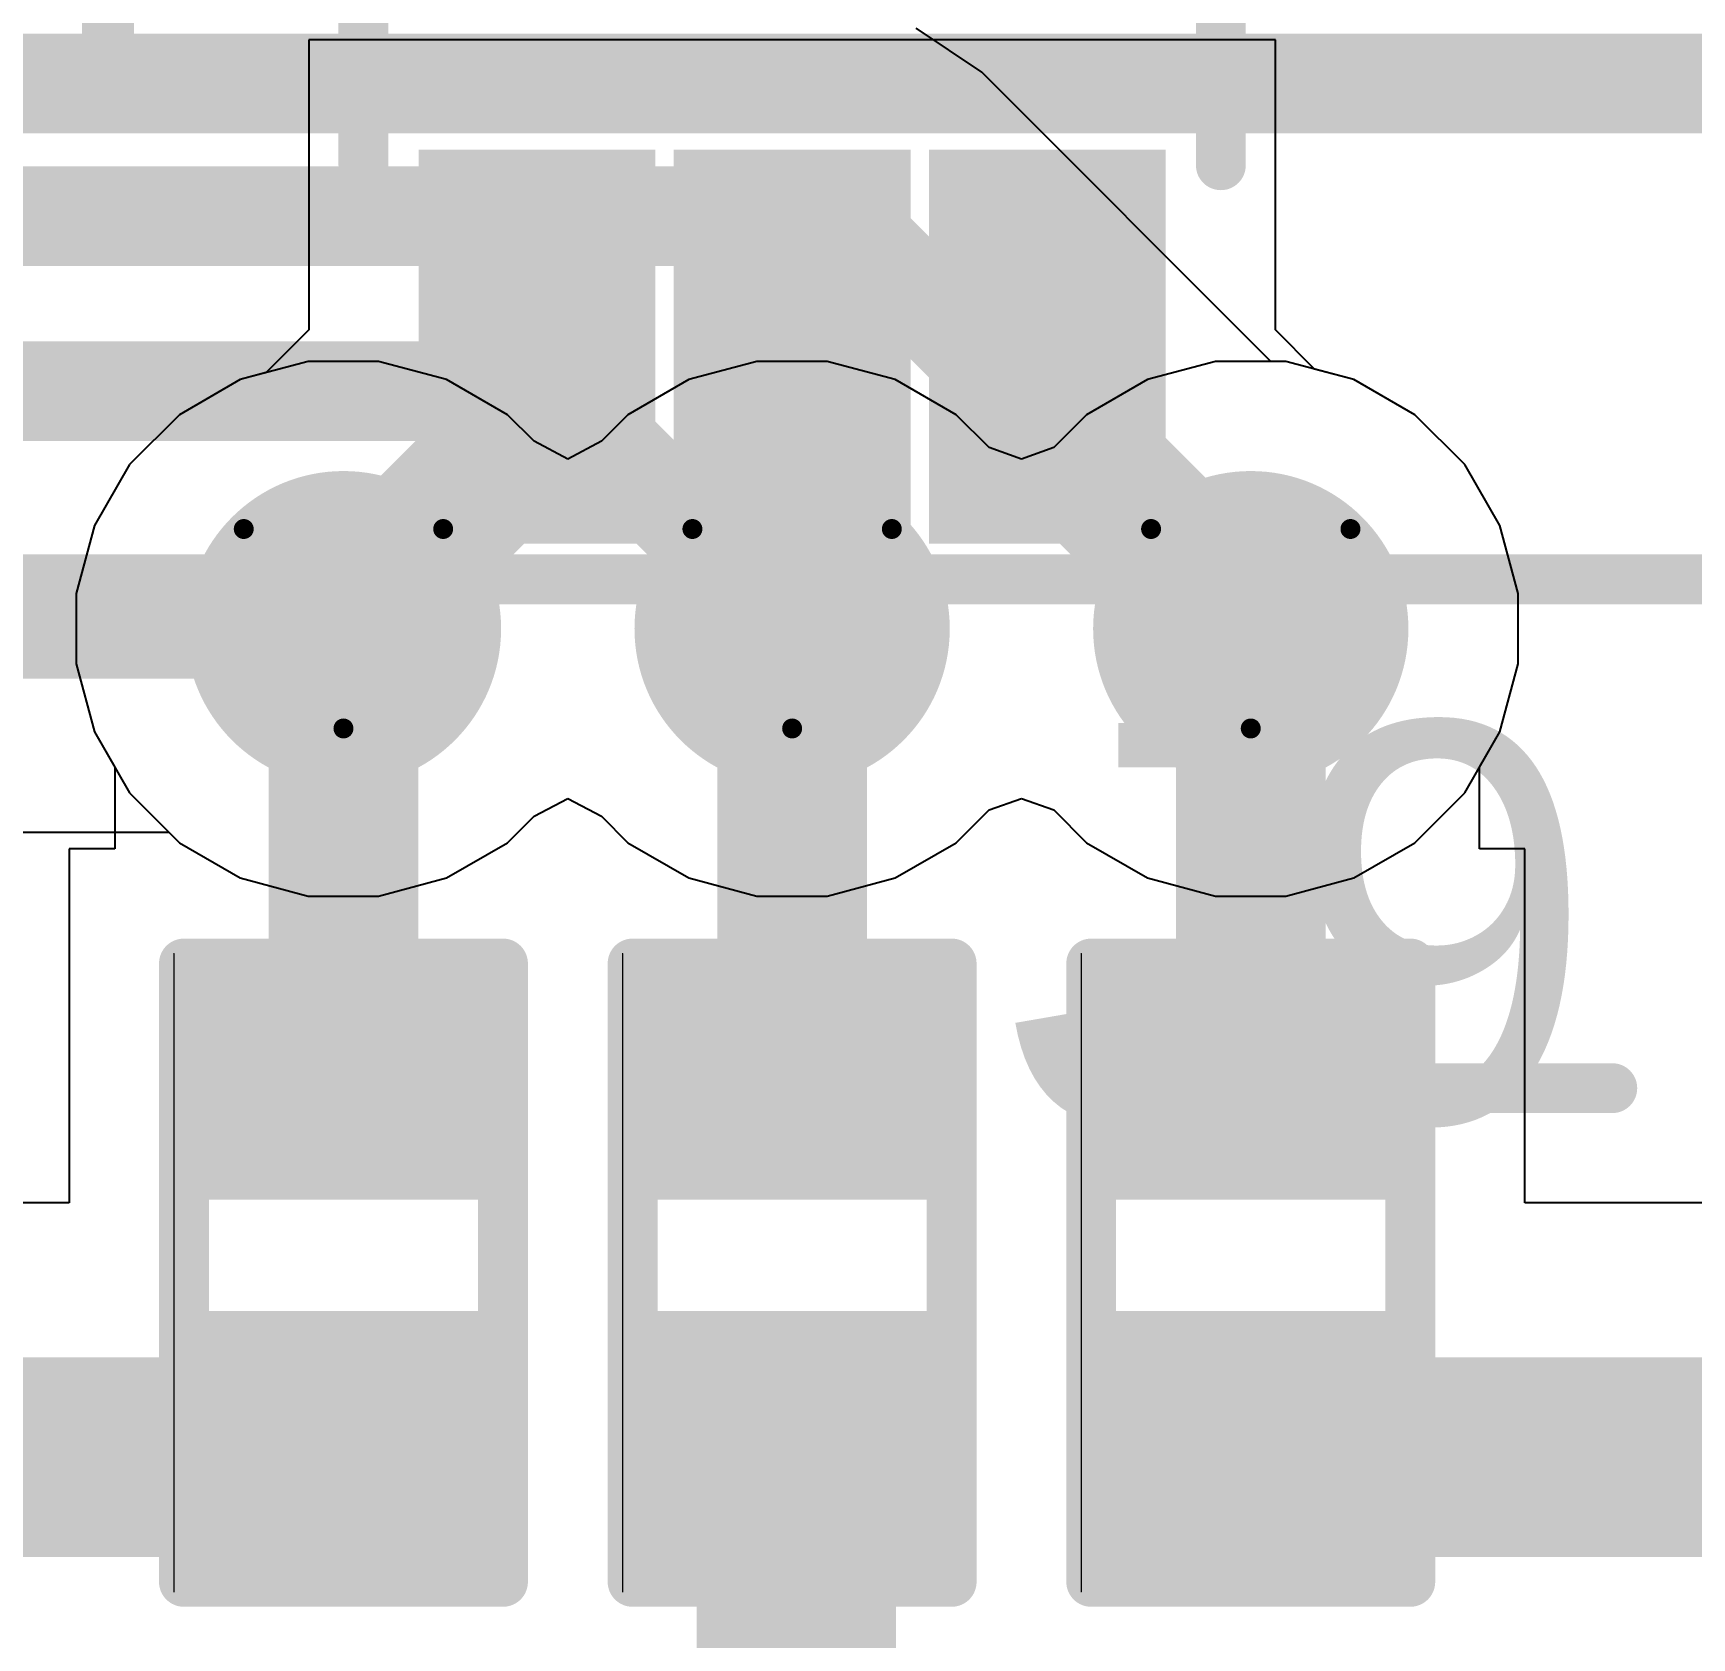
# Model space of a CAD drawing. Header units: inches. Extents: x -21 to 276, y -5 to 220.
# Drawn here: x 77.343 to 81.569, y 5.04 to 9.127 of the extents above; entities that cross this region are included whole.
import ezdxf

# ---------------------------------------------------------------- set-up
doc = ezdxf.new("R2010")
doc.units = ezdxf.units.IN
for name, color, linetype in [('Bottom Layer', 5, 'Continuous'), ('Bottom Overlay', 54, 'Continuous'), ('Bottom Paste', 16, 'Continuous'), ('Bottom Solder', 6, 'Continuous'), ('Drill Drawing', 1, 'Continuous'), ('Ground', 16, 'Continuous'), ('Power + Signal', 76, 'Continuous'), ('Top Layer', 1, 'Continuous'), ('Top Overlay', 2, 'Continuous'), ('Top Solder', 216, 'Continuous'), ('Via Holes', 16, 'Continuous')]:
    doc.layers.add(name, color=color, linetype=linetype)
doc.styles.add('Arial', font='', dxfattribs={"height": 0.2})
doc.styles.get('Arial').set_extended_font_data('Arial')

# ---------------------------------------------------------------- blocks, each defined once
blk = doc.blocks.new('SOT_363_B_16')
at = {"layer": 'Bottom Layer'}
for points in [[(-1.37000107, 0.4499990999999999), (-1.37000107, 0.8499983), (-0.57000013, 0.8499983), (-0.57000013, 0.4499991)], [(0.57000013, 0.4499990999999999), (0.57000013, 0.8499983), (1.37000107, 0.8499983), (1.37000107, 0.4499991)], [(-1.37000107, -0.1999996000000001), (-1.37000107, 0.1999995999999999), (-0.57000013, 0.1999996000000001), (-0.57000013, -0.1999995999999999)], [(0.57000013, -0.2000021400000001), (0.57000013, 0.1999970599999999), (1.37000107, 0.1999970600000001), (1.37000107, -0.2000021399999999)], [(-1.37000107, -0.8500008399999999), (-1.37000107, -0.45000164), (-0.57000013, -0.4500016399999999), (-0.57000013, -0.8500008399999999)], [(0.57000013, -0.8500008399999999), (0.57000013, -0.45000164), (1.37000107, -0.4500016399999999), (1.37000107, -0.8500008399999999)]]:
    blk.add_hatch(color=5, dxfattribs=at).paths.add_polyline_path(points)
at = {"layer": 'Bottom Paste'}
for points in [[(-1.37000107, 0.4499990999999999), (-1.37000107, 0.8499983), (-0.57000013, 0.8499983), (-0.57000013, 0.4499991)], [(0.57000013, 0.4499990999999999), (0.57000013, 0.8499983), (1.37000107, 0.8499983), (1.37000107, 0.4499991)], [(-1.37000107, -0.1999996000000001), (-1.37000107, 0.1999995999999999), (-0.57000013, 0.1999996000000001), (-0.57000013, -0.1999995999999999)], [(0.57000013, -0.2000021400000001), (0.57000013, 0.1999970599999999), (1.37000107, 0.1999970600000001), (1.37000107, -0.2000021399999999)], [(-1.37000107, -0.8500008399999999), (-1.37000107, -0.45000164), (-0.57000013, -0.4500016399999999), (-0.57000013, -0.8500008399999999)], [(0.57000013, -0.8500008399999999), (0.57000013, -0.45000164), (1.37000107, -0.4500016399999999), (1.37000107, -0.8500008399999999)]]:
    blk.add_hatch(color=16, dxfattribs=at).paths.add_polyline_path(points)
at = {"layer": 'Bottom Solder'}
for points in [[(-1.47160107, 0.3483990999999999), (-1.47160107, 0.9515982999999999), (-0.4684001300000001, 0.9515982999999999), (-0.4684001299999999, 0.3483991000000001)], [(0.4684001300000001, 0.3483990999999999), (0.4684001299999999, 0.9515982999999999), (1.47160107, 0.9515982999999999), (1.47160107, 0.3483991000000001)], [(-1.47160107, -0.3015996), (-1.47160107, 0.3015995999999999), (-0.4684001300000001, 0.3015996), (-0.4684001299999999, -0.3015995999999999)], [(0.4684001300000001, -0.3016021400000001), (0.4684001299999999, 0.3015970599999999), (1.47160107, 0.3015970600000001), (1.47160107, -0.3016021399999999)], [(-1.47160107, -0.95160084), (-1.47160107, -0.3484016400000001), (-0.4684001300000001, -0.3484016399999999), (-0.4684001299999999, -0.95160084)], [(0.4684001300000001, -0.95160084), (0.4684001299999999, -0.3484016400000001), (1.47160107, -0.3484016399999999), (1.47160107, -0.95160084)]]:
    blk.add_hatch(color=6, dxfattribs=at).paths.add_polyline_path(points)
at = {"layer": 'Bottom Overlay'}
for points in [[(0.508, 1.09219746, 0.127, 0.127, 0), (-0.6604, 1.09219746, 0.127, 0.127, 0)], [(-1.651, -0.7874, 0.0999998, 0.0999998, 0), (-1.651, -0.5334, 0.0999998, 0.0999998, 0)], [(-1.524, -0.6604, 0.0999998, 0.0999998, 0), (-1.651, -0.5334, 0.0999998, 0.0999998, 0)], [(-1.651, -0.7874, 0.0999998, 0.0999998, 0), (-1.524, -0.6604, 0.0999998, 0.0999998, 0)], [(0.508, -1.0922, 0.127, 0.127, 0), (-0.6604, -1.0922, 0.127, 0.127, 0)]]:
    blk.add_lwpolyline(points, format="xyseb", dxfattribs=at)
for points in [[(-0.6921499999999999, 1.09219746, 0.0635, 0.0635, 1), (-0.62865, 1.09219746, 0.0635, 0.0635, 1)], [(0.47625, 1.09219746, 0.0635, 0.0635, 1), (0.5397500000000001, 1.09219746, 0.0635, 0.0635, 1)], [(-1.67599868, -0.5334, 0.0499999, 0.0499999, 1), (-1.62600132, -0.5334, 0.0499999, 0.0499999, 1)], [(-1.67599868, -0.5334, 0.0499999, 0.0499999, 1), (-1.62600132, -0.5334, 0.0499999, 0.0499999, 1)], [(-1.54899868, -0.6604, 0.0499999, 0.0499999, 1), (-1.49900132, -0.6604, 0.0499999, 0.0499999, 1)], [(-1.54899868, -0.6604, 0.0499999, 0.0499999, 1), (-1.49900132, -0.6604, 0.0499999, 0.0499999, 1)], [(-1.67599868, -0.7874, 0.0499999, 0.0499999, 1), (-1.62600132, -0.7874, 0.0499999, 0.0499999, 1)], [(-1.67599868, -0.7874, 0.0499999, 0.0499999, 1), (-1.62600132, -0.7874, 0.0499999, 0.0499999, 1)], [(-0.6921499999999999, -1.0922, 0.0635, 0.0635, 1), (-0.62865, -1.0922, 0.0635, 0.0635, 1)], [(0.47625, -1.0922, 0.0635, 0.0635, 1), (0.5397500000000001, -1.0922, 0.0635, 0.0635, 1)]]:
    blk.add_lwpolyline(points, format="xyseb", close=True, dxfattribs=at)
blk = doc.blocks.new('DB128L_5_08_2P_BK_S_51')
at = {"layer": 'Top Overlay'}
blk.add_lwpolyline([(-5.1308, 5.1308, 0.127, 0.127, 0), (5.1308, 5.1308, 0.127, 0.127, 0)], format="xyseb", dxfattribs=at)
blk = doc.blocks.new('R___0402_B_89')
at = {"layer": 'Bottom Layer'}
for points in [[(-0.1524, 0.3175), (-0.1524, -0.3174999999999999), (-0.7874, -0.3175), (-0.7874, 0.3174999999999999)], [(0.6985, 0.3175), (0.6985, -0.3175), (0.2413, -0.3175), (0.2412999999999999, 0.3175)]]:
    blk.add_hatch(color=5, dxfattribs=at).paths.add_polyline_path(points)
at = {"layer": 'Bottom Paste'}
for points in [[(-0.1524, 0.3175), (-0.1524, -0.3174999999999999), (-0.7874, -0.3175), (-0.7874, 0.3174999999999999)], [(0.6985, 0.3175), (0.6985, -0.3175), (0.2413, -0.3175), (0.2412999999999999, 0.3175)]]:
    blk.add_hatch(color=16, dxfattribs=at).paths.add_polyline_path(points)
at = {"layer": 'Bottom Solder'}
for points in [[(-0.09739884, 0.37250116), (-0.09739884, -0.37250116), (-0.8424011599999999, -0.37250116), (-0.8424011599999999, 0.37250116)], [(0.75350116, 0.37250116), (0.75350116, -0.37250116), (0.18629884, -0.37250116), (0.1862988399999999, 0.37250116)]]:
    blk.add_hatch(color=6, dxfattribs=at).paths.add_polyline_path(points)
at = {"layer": 'Bottom Overlay'}
for points in [[(-0.7874, 0.4064, 0.127, 0.127, 0), (-0.7874, -0.4064, 0.127, 0.127, 0)], [(-0.7874, 0.4064, 0.127, 0.127, 0), (0.7874, 0.4064, 0.127, 0.127, 0)], [(0.7874, 0.4064, 0.127, 0.127, 0), (0.7874, -0.4064, 0.127, 0.127, 0)], [(-0.8128, 0.4318, 0.0032258, 0.0032258, 0), (0.8128, 0.4318, 0.0032258, 0.0032258, 0)], [(-0.7874, -0.4064, 0.127, 0.127, 0), (0.7874, -0.4064, 0.127, 0.127, 0)]]:
    blk.add_lwpolyline(points, format="xyseb", dxfattribs=at)
for points in [[(-0.8191499999999999, 0.4064, 0.0635, 0.0635, 1), (-0.7556499999999999, 0.4064, 0.0635, 0.0635, 1)], [(-0.8191499999999999, 0.4064, 0.0635, 0.0635, 1), (-0.7556499999999999, 0.4064, 0.0635, 0.0635, 1)], [(0.7556499999999999, 0.4064, 0.0635, 0.0635, 1), (0.8191499999999999, 0.4064, 0.0635, 0.0635, 1)], [(0.7556499999999999, 0.4064, 0.0635, 0.0635, 1), (0.8191499999999999, 0.4064, 0.0635, 0.0635, 1)], [(-0.81360518, 0.4318, 0.0016129, 0.0016129, 1), (-0.8119948199999999, 0.4318, 0.0016129, 0.0016129, 1)], [(0.8119948199999999, 0.4318, 0.0016129, 0.0016129, 1), (0.81360518, 0.4318, 0.0016129, 0.0016129, 1)], [(-0.8191499999999999, -0.4064, 0.0635, 0.0635, 1), (-0.7556499999999999, -0.4064, 0.0635, 0.0635, 1)], [(-0.8191499999999999, -0.4064, 0.0635, 0.0635, 1), (-0.7556499999999999, -0.4064, 0.0635, 0.0635, 1)], [(0.7556499999999999, -0.4064, 0.0635, 0.0635, 1), (0.8191499999999999, -0.4064, 0.0635, 0.0635, 1)], [(0.7556499999999999, -0.4064, 0.0635, 0.0635, 1), (0.8191499999999999, -0.4064, 0.0635, 0.0635, 1)]]:
    blk.add_lwpolyline(points, format="xyseb", close=True, dxfattribs=at)
blk = doc.blocks.new('R___0402_B_91')
at = {"layer": 'Bottom Layer'}
for points in [[(-0.1524, 0.3175), (-0.1524, -0.3174999999999999), (-0.7874, -0.3175), (-0.7874, 0.3174999999999999)], [(0.6985, 0.3175), (0.6985, -0.3175), (0.2413, -0.3175), (0.2412999999999999, 0.3175)]]:
    blk.add_hatch(color=5, dxfattribs=at).paths.add_polyline_path(points)
at = {"layer": 'Bottom Paste'}
for points in [[(-0.1524, 0.3175), (-0.1524, -0.3174999999999999), (-0.7874, -0.3175), (-0.7874, 0.3174999999999999)], [(0.6985, 0.3175), (0.6985, -0.3175), (0.2413, -0.3175), (0.2412999999999999, 0.3175)]]:
    blk.add_hatch(color=16, dxfattribs=at).paths.add_polyline_path(points)
at = {"layer": 'Bottom Solder'}
for points in [[(-0.09739884, 0.37250116), (-0.09739884, -0.37250116), (-0.8424011599999999, -0.37250116), (-0.8424011599999999, 0.37250116)], [(0.75350116, 0.37250116), (0.75350116, -0.37250116), (0.18629884, -0.37250116), (0.1862988399999999, 0.37250116)]]:
    blk.add_hatch(color=6, dxfattribs=at).paths.add_polyline_path(points)
at = {"layer": 'Bottom Overlay'}
for points in [[(-0.7874, 0.4064, 0.127, 0.127, 0), (-0.7874, -0.4064, 0.127, 0.127, 0)], [(-0.7874, 0.4064, 0.127, 0.127, 0), (0.7874, 0.4064, 0.127, 0.127, 0)], [(0.7874, 0.4064, 0.127, 0.127, 0), (0.7874, -0.4064, 0.127, 0.127, 0)], [(-0.8128, 0.4318, 0.0032258, 0.0032258, 0), (0.8128, 0.4318, 0.0032258, 0.0032258, 0)], [(-0.7874, -0.4064, 0.127, 0.127, 0), (0.7874, -0.4064, 0.127, 0.127, 0)]]:
    blk.add_lwpolyline(points, format="xyseb", dxfattribs=at)
for points in [[(-0.8191499999999999, 0.4064, 0.0635, 0.0635, 1), (-0.7556499999999999, 0.4064, 0.0635, 0.0635, 1)], [(-0.8191499999999999, 0.4064, 0.0635, 0.0635, 1), (-0.7556499999999999, 0.4064, 0.0635, 0.0635, 1)], [(0.7556499999999999, 0.4064, 0.0635, 0.0635, 1), (0.8191499999999999, 0.4064, 0.0635, 0.0635, 1)], [(0.7556499999999999, 0.4064, 0.0635, 0.0635, 1), (0.8191499999999999, 0.4064, 0.0635, 0.0635, 1)], [(-0.81360518, 0.4318, 0.0016129, 0.0016129, 1), (-0.8119948199999999, 0.4318, 0.0016129, 0.0016129, 1)], [(0.8119948199999999, 0.4318, 0.0016129, 0.0016129, 1), (0.81360518, 0.4318, 0.0016129, 0.0016129, 1)], [(-0.8191499999999999, -0.4064, 0.0635, 0.0635, 1), (-0.7556499999999999, -0.4064, 0.0635, 0.0635, 1)], [(-0.8191499999999999, -0.4064, 0.0635, 0.0635, 1), (-0.7556499999999999, -0.4064, 0.0635, 0.0635, 1)], [(0.7556499999999999, -0.4064, 0.0635, 0.0635, 1), (0.8191499999999999, -0.4064, 0.0635, 0.0635, 1)], [(0.7556499999999999, -0.4064, 0.0635, 0.0635, 1), (0.8191499999999999, -0.4064, 0.0635, 0.0635, 1)]]:
    blk.add_lwpolyline(points, format="xyseb", close=True, dxfattribs=at)
blk = doc.blocks.new('R___0402_B_93')
at = {"layer": 'Bottom Layer'}
for points in [[(-0.1524, 0.3175), (-0.1524, -0.3174999999999999), (-0.7874, -0.3175), (-0.7874, 0.3174999999999999)], [(0.6985, 0.3175), (0.6985, -0.3175), (0.2413, -0.3175), (0.2412999999999999, 0.3175)]]:
    blk.add_hatch(color=5, dxfattribs=at).paths.add_polyline_path(points)
at = {"layer": 'Bottom Paste'}
for points in [[(-0.1524, 0.3175), (-0.1524, -0.3174999999999999), (-0.7874, -0.3175), (-0.7874, 0.3174999999999999)], [(0.6985, 0.3175), (0.6985, -0.3175), (0.2413, -0.3175), (0.2412999999999999, 0.3175)]]:
    blk.add_hatch(color=16, dxfattribs=at).paths.add_polyline_path(points)
at = {"layer": 'Bottom Solder'}
for points in [[(-0.09739884, 0.37250116), (-0.09739884, -0.37250116), (-0.8424011599999999, -0.37250116), (-0.8424011599999999, 0.37250116)], [(0.75350116, 0.37250116), (0.75350116, -0.37250116), (0.18629884, -0.37250116), (0.1862988399999999, 0.37250116)]]:
    blk.add_hatch(color=6, dxfattribs=at).paths.add_polyline_path(points)
at = {"layer": 'Bottom Overlay'}
for points in [[(-0.7874, 0.4064, 0.127, 0.127, 0), (0.7874, 0.4064, 0.127, 0.127, 0)], [(-0.7874, 0.4064, 0.127, 0.127, 0), (-0.7874, -0.4064, 0.127, 0.127, 0)], [(0.7874, 0.4064, 0.127, 0.127, 0), (0.7874, -0.4064, 0.127, 0.127, 0)], [(-0.8128, 0.4318, 0.0032258, 0.0032258, 0), (0.8128, 0.4318, 0.0032258, 0.0032258, 0)], [(-0.7874, -0.4064, 0.127, 0.127, 0), (0.7874, -0.4064, 0.127, 0.127, 0)]]:
    blk.add_lwpolyline(points, format="xyseb", dxfattribs=at)
for points in [[(-0.8191499999999999, 0.4064, 0.0635, 0.0635, 1), (-0.7556499999999999, 0.4064, 0.0635, 0.0635, 1)], [(-0.8191499999999999, 0.4064, 0.0635, 0.0635, 1), (-0.7556499999999999, 0.4064, 0.0635, 0.0635, 1)], [(0.7556499999999999, 0.4064, 0.0635, 0.0635, 1), (0.8191499999999999, 0.4064, 0.0635, 0.0635, 1)], [(0.7556499999999999, 0.4064, 0.0635, 0.0635, 1), (0.8191499999999999, 0.4064, 0.0635, 0.0635, 1)], [(-0.81360518, 0.4318, 0.0016129, 0.0016129, 1), (-0.8119948199999999, 0.4318, 0.0016129, 0.0016129, 1)], [(0.8119948199999999, 0.4318, 0.0016129, 0.0016129, 1), (0.81360518, 0.4318, 0.0016129, 0.0016129, 1)], [(-0.8191499999999999, -0.4064, 0.0635, 0.0635, 1), (-0.7556499999999999, -0.4064, 0.0635, 0.0635, 1)], [(-0.8191499999999999, -0.4064, 0.0635, 0.0635, 1), (-0.7556499999999999, -0.4064, 0.0635, 0.0635, 1)], [(0.7556499999999999, -0.4064, 0.0635, 0.0635, 1), (0.8191499999999999, -0.4064, 0.0635, 0.0635, 1)], [(0.7556499999999999, -0.4064, 0.0635, 0.0635, 1), (0.8191499999999999, -0.4064, 0.0635, 0.0635, 1)]]:
    blk.add_lwpolyline(points, format="xyseb", close=True, dxfattribs=at)

msp = doc.modelspace()

# ---------------------------------------------------------------- hatches: boundary and pattern name
at = {"layer": 'Bottom Layer'}
h = msp.add_hatch(color=5, dxfattribs=at)
edge = h.paths.add_edge_path()
edge.add_arc((78.1339814, 7.610393719999999), 0.2999994, 0, 360)
h = msp.add_hatch(color=5, dxfattribs=at)
edge = h.paths.add_edge_path()
edge.add_arc((79.27697885999999, 7.610393719999999), 0.2999994, 0, 360)
h = msp.add_hatch(color=5, dxfattribs=at)
edge = h.paths.add_edge_path()
edge.add_arc((80.44538139999999, 7.610393719999999), 0.2999994, 0, 360)
at = {"layer": 'Bottom Solder'}
h = msp.add_hatch(color=6, dxfattribs=at)
edge = h.paths.add_edge_path()
edge.add_arc((78.1339814, 7.610393719999999), 0.4015993999999999, 0, 360)
h = msp.add_hatch(color=6, dxfattribs=at)
edge = h.paths.add_edge_path()
edge.add_arc((79.27697885999999, 7.610393719999999), 0.4015993999999999, 0, 360)
h = msp.add_hatch(color=6, dxfattribs=at)
edge = h.paths.add_edge_path()
edge.add_arc((80.44538139999999, 7.610393719999999), 0.4015993999999999, 0, 360)
at = {"layer": 'Ground'}
h = msp.add_hatch(color=16, dxfattribs=at)
edge = h.paths.add_edge_path()
edge.add_arc((78.1339814, 7.610393719999999), 0.2999994, 0, 360)
h = msp.add_hatch(color=16, dxfattribs=at)
edge = h.paths.add_edge_path()
edge.add_arc((79.27697885999999, 7.610393719999999), 0.2999994, 0, 360)
h = msp.add_hatch(color=16, dxfattribs=at)
edge = h.paths.add_edge_path()
edge.add_arc((80.44538139999999, 7.610393719999999), 0.2999994, 0, 360)
at = {"layer": 'Power + Signal'}
h = msp.add_hatch(color=76, dxfattribs=at)
edge = h.paths.add_edge_path()
edge.add_arc((78.1339814, 7.610393719999999), 0.2999994, 0, 360)
h = msp.add_hatch(color=76, dxfattribs=at)
edge = h.paths.add_edge_path()
edge.add_arc((79.27697885999999, 7.610393719999999), 0.2999994, 0, 360)
h = msp.add_hatch(color=76, dxfattribs=at)
edge = h.paths.add_edge_path()
edge.add_arc((80.44538139999999, 7.610393719999999), 0.2999994, 0, 360)
at = {"layer": 'Top Layer'}
h = msp.add_hatch(color=1, dxfattribs=at)
edge = h.paths.add_edge_path()
edge.add_arc((78.1339814, 7.610393719999999), 0.2999994, 0, 360)
h = msp.add_hatch(color=1, dxfattribs=at)
edge = h.paths.add_edge_path()
edge.add_arc((79.27697885999999, 7.610393719999999), 0.2999994, 0, 360)
h = msp.add_hatch(color=1, dxfattribs=at)
edge = h.paths.add_edge_path()
edge.add_arc((80.44538139999999, 7.610393719999999), 0.2999994, 0, 360)
at = {"layer": 'Top Solder'}
h = msp.add_hatch(color=216, dxfattribs=at)
edge = h.paths.add_edge_path()
edge.add_arc((78.1339814, 7.610393719999999), 0.4015993999999999, 0, 360)
h = msp.add_hatch(color=216, dxfattribs=at)
edge = h.paths.add_edge_path()
edge.add_arc((79.27697885999999, 7.610393719999999), 0.4015993999999999, 0, 360)
h = msp.add_hatch(color=216, dxfattribs=at)
edge = h.paths.add_edge_path()
edge.add_arc((80.44538139999999, 7.610393719999999), 0.4015993999999999, 0, 360)
at = {"layer": 'Via Holes'}
h = msp.add_hatch(color=7, dxfattribs=at)
edge = h.paths.add_edge_path()
edge.add_arc((78.1339814, 7.610393719999999), 0.1499997, 0, 360)
h = msp.add_hatch(color=7, dxfattribs=at)
edge = h.paths.add_edge_path()
edge.add_arc((79.27697885999999, 7.610393719999999), 0.1499997, 0, 360)
h = msp.add_hatch(color=7, dxfattribs=at)
edge = h.paths.add_edge_path()
edge.add_arc((80.44538139999999, 7.610393719999999), 0.1499997, 0, 360)

# ---------------------------------------------------------------- linework, layer by layer
at = {"layer": 'Bottom Layer'}
for p, q in [((80.50797969999999, 9.109796359999999), (78.04598056, 9.109796359999999)), ((78.04598056, 9.109796359999999), (78.04598056, 8.3718527)), ((80.50797969999999, 8.3718527), (80.50797969999999, 9.109796359999999)), ((78.04598056, 8.3718527), (77.93667674, 8.262548879999999)), ((80.60798458, 8.27184782), (80.50797969999999, 8.3718527)), ((77.87112442, 8.24498478), (77.71583643999999, 8.155330399999999)), ((77.93667674, 8.262548879999999), (77.87112442, 8.24498478)), ((80.70823838, 8.24498478), (80.60798458, 8.27184782)), ((80.86352636, 8.155330399999999), (80.70823838, 8.24498478)), ((77.71583643999999, 8.155330399999999), (77.58904471999999, 8.028538679999999)), ((80.99031808, 8.028538679999999), (80.86352636, 8.155330399999999)), ((77.58904471999999, 8.028538679999999), (77.49939034, 7.873250699999999)), ((81.07997246, 7.873250699999999), (80.99031808, 8.028538679999999)), ((77.49939034, 7.873250699999999), (77.45298199999999, 7.7000481)), ((81.12638079999999, 7.7000481), (81.07997246, 7.873250699999999)), ((77.45298199999999, 7.7000481), (77.45298199999999, 7.52073934)), ((81.12638079999999, 7.52073934), (81.12638079999999, 7.7000481)), ((77.45298199999999, 7.52073934), (77.49939034, 7.34753674)), ((81.07997246, 7.34753674), (81.12638079999999, 7.52073934)), ((77.49939034, 7.34753674), (77.55128508, 7.25765122)), ((81.02807772, 7.25765122), (81.07997246, 7.34753674)), ((77.55128508, 7.25765122), (77.55128508, 7.049897)), ((81.02807772, 7.049897), (81.02807772, 7.25765122)), ((77.55128508, 7.049897), (77.4354814, 7.049897)), ((77.4354814, 7.049897), (77.4354814, 6.14793792)), ((81.1438814, 7.049897), (81.02807772, 7.049897)), ((81.1438814, 6.14793792), (81.1438814, 7.049897)), ((77.4354814, 6.14793792), (74.8634774, 6.14793792)), ((83.75448578, 6.14793792), (81.1438814, 6.14793792))]:
    msp.add_line(p, q, dxfattribs=at)
for points in [[(78.62698016, 8.12879502, 0.3809999999999999, 0.3809999999999999, 0), (78.62698016, 8.32879716, 0.3809999999999999, 0.3809999999999999, 0)], [(79.27697885999999, 7.610393719999999, 0.3809999999999999, 0.3809999999999999, 0), (79.27697885999999, 8.32879716, 0.3809999999999999, 0.3809999999999999, 0)], [(79.9269801, 8.12879502, 0.3809999999999999, 0.3809999999999999, 0), (79.9269801, 8.32879716, 0.3809999999999999, 0.3809999999999999, 0)], [(78.1339814, 7.635796259999999, 0.3809999999999999, 0.3809999999999999, 0), (78.62698016, 8.12879502, 0.3809999999999999, 0.3809999999999999, 0)], [(79.9269801, 8.12879502, 0.3809999999999999, 0.3809999999999999, 0), (80.44538139999999, 7.610393719999999, 0.3809999999999999, 0.3809999999999999, 0)], [(78.1339814, 7.610393719999999, 0.3809999999999999, 0.3809999999999999, 0), (78.1339814, 7.635796259999999, 0.3809999999999999, 0.3809999999999999, 0)], [(78.1339814, 6.440296999999999, 0.3809999999999999, 0.3809999999999999, 0), (78.1339814, 7.610393719999999, 0.3809999999999999, 0.3809999999999999, 0)], [(79.27697885999999, 6.440299539999999, 0.3809999999999999, 0.3809999999999999, 0), (79.27697885999999, 7.610393719999999, 0.3809999999999999, 0.3809999999999999, 0)], [(80.44538139999999, 6.440296999999999, 0.3809999999999999, 0.3809999999999999, 0), (80.44538139999999, 7.610393719999999, 0.3809999999999999, 0.3809999999999999, 0)], [(79.27697885999999, 6.440299539999999, 0.3809999999999999, 0.3809999999999999, 0), (79.2769814, 6.440296999999999, 0.3809999999999999, 0.3809999999999999, 0)], [(74.8634774, 5.500496999999999, 0.508, 0.508, 0), (78.1339814, 5.500496999999999, 0.508, 0.508, 0)], [(79.2769814, 5.500496999999999, 0.508, 0.508, 0), (79.28737762, 5.49010078, 0.508, 0.508, 0)], [(80.44538139999999, 5.500496999999999, 0.508, 0.508, 0), (83.75448578, 5.500496999999999, 0.508, 0.508, 0)], [(79.28737762, 2.6158063, 0.508, 0.508, 0), (79.28737762, 5.49010078, 0.508, 0.508, 0)]]:
    msp.add_lwpolyline(points, format="xyseb", dxfattribs=at)
for points in [[(78.53173016, 8.32879716, 0.1905, 0.1905, 1), (78.72223016, 8.32879716, 0.1905, 0.1905, 1)], [(79.18172886, 8.32879716, 0.1905, 0.1905, 1), (79.37222885999999, 8.32879716, 0.1905, 0.1905, 1)], [(79.83173009999999, 8.32879716, 0.1905, 0.1905, 1), (80.0222301, 8.32879716, 0.1905, 0.1905, 1)], [(78.53173016, 8.12879502, 0.1905, 0.1905, 1), (78.72223016, 8.12879502, 0.1905, 0.1905, 1)], [(78.53173016, 8.12879502, 0.1905, 0.1905, 1), (78.72223016, 8.12879502, 0.1905, 0.1905, 1)], [(79.83173009999999, 8.12879502, 0.1905, 0.1905, 1), (80.0222301, 8.12879502, 0.1905, 0.1905, 1)], [(79.83173009999999, 8.12879502, 0.1905, 0.1905, 1), (80.0222301, 8.12879502, 0.1905, 0.1905, 1)], [(78.0387314, 7.635796259999999, 0.1905, 0.1905, 1), (78.22923139999999, 7.635796259999999, 0.1905, 0.1905, 1)], [(78.0387314, 7.635796259999999, 0.1905, 0.1905, 1), (78.22923139999999, 7.635796259999999, 0.1905, 0.1905, 1)], [(78.0387314, 7.610393719999999, 0.1905, 0.1905, 1), (78.22923139999999, 7.610393719999999, 0.1905, 0.1905, 1)], [(78.0387314, 7.610393719999999, 0.1905, 0.1905, 1), (78.22923139999999, 7.610393719999999, 0.1905, 0.1905, 1)], [(79.18172886, 7.610393719999999, 0.1905, 0.1905, 1), (79.37222885999999, 7.610393719999999, 0.1905, 0.1905, 1)], [(79.18172886, 7.610393719999999, 0.1905, 0.1905, 1), (79.37222885999999, 7.610393719999999, 0.1905, 0.1905, 1)], [(80.3501314, 7.610393719999999, 0.1905, 0.1905, 1), (80.5406314, 7.610393719999999, 0.1905, 0.1905, 1)], [(80.3501314, 7.610393719999999, 0.1905, 0.1905, 1), (80.5406314, 7.610393719999999, 0.1905, 0.1905, 1)], [(78.0387314, 6.440296999999999, 0.1905, 0.1905, 1), (78.22923139999999, 6.440296999999999, 0.1905, 0.1905, 1)], [(79.18172886, 6.440299539999999, 0.1905, 0.1905, 1), (79.37222885999999, 6.440299539999999, 0.1905, 0.1905, 1)], [(79.18172886, 6.440299539999999, 0.1905, 0.1905, 1), (79.37222885999999, 6.440299539999999, 0.1905, 0.1905, 1)], [(79.18173139999999, 6.440296999999999, 0.1905, 0.1905, 1), (79.37223139999999, 6.440296999999999, 0.1905, 0.1905, 1)], [(80.3501314, 6.440296999999999, 0.1905, 0.1905, 1), (80.5406314, 6.440296999999999, 0.1905, 0.1905, 1)], [(78.00698139999999, 5.500496999999999, 0.254, 0.254, 1), (78.2609814, 5.500496999999999, 0.254, 0.254, 1)], [(79.14998139999999, 5.500496999999999, 0.254, 0.254, 1), (79.40398139999999, 5.500496999999999, 0.254, 0.254, 1)], [(80.31838139999999, 5.500496999999999, 0.254, 0.254, 1), (80.5723814, 5.500496999999999, 0.254, 0.254, 1)], [(79.16037761999999, 5.49010078, 0.254, 0.254, 1), (79.41437762, 5.49010078, 0.254, 0.254, 1)], [(79.16037761999999, 5.49010078, 0.254, 0.254, 1), (79.41437762, 5.49010078, 0.254, 0.254, 1)]]:
    msp.add_lwpolyline(points, format="xyseb", close=True, dxfattribs=at)
at = {"layer": 'Bottom Overlay'}
for points in [[(80.8517814, 6.440296999999999, 0.127, 0.127, 0), (81.36638031999999, 6.440296999999999, 0.127, 0.127, 0)], [(79.2769814, 4.89799884, 0.127, 0.127, 0), (79.2769814, 5.182996999999999, 0.127, 0.127, 0)]]:
    msp.add_lwpolyline(points, format="xyseb", dxfattribs=at)
for points in [[(80.82003139999999, 6.440296999999999, 0.0635, 0.0635, 1), (80.8835314, 6.440296999999999, 0.0635, 0.0635, 1)], [(81.33463032, 6.440296999999999, 0.0635, 0.0635, 1), (81.39813031999999, 6.440296999999999, 0.0635, 0.0635, 1)], [(79.2452314, 5.182996999999999, 0.0635, 0.0635, 1), (79.3087314, 5.182996999999999, 0.0635, 0.0635, 1)]]:
    msp.add_lwpolyline(points, format="xyseb", close=True, dxfattribs=at)
at = {"layer": 'Drill Drawing'}
for points in [[(77.87998139999999, 7.86439372, 0.0508, 0.0508, 0), (78.3879814, 7.86439372, 0.0508, 0.0508, 0)], [(77.87998139999999, 7.86439372, 0.0508, 0.0508, 0), (78.1339814, 7.356393719999999, 0.0508, 0.0508, 0)], [(78.1339814, 7.356393719999999, 0.0508, 0.0508, 0), (78.3879814, 7.86439372, 0.0508, 0.0508, 0)], [(79.02297886, 7.86439372, 0.0508, 0.0508, 0), (79.53097886, 7.86439372, 0.0508, 0.0508, 0)], [(79.02297886, 7.86439372, 0.0508, 0.0508, 0), (79.27697885999999, 7.356393719999999, 0.0508, 0.0508, 0)], [(79.27697885999999, 7.356393719999999, 0.0508, 0.0508, 0), (79.53097886, 7.86439372, 0.0508, 0.0508, 0)], [(80.1913814, 7.86439372, 0.0508, 0.0508, 0), (80.69938140000001, 7.86439372, 0.0508, 0.0508, 0)], [(80.1913814, 7.86439372, 0.0508, 0.0508, 0), (80.44538139999999, 7.356393719999999, 0.0508, 0.0508, 0)], [(80.44538139999999, 7.356393719999999, 0.0508, 0.0508, 0), (80.69938140000001, 7.86439372, 0.0508, 0.0508, 0)]]:
    msp.add_lwpolyline(points, format="xyseb", dxfattribs=at)
for points in [[(77.8672814, 7.86439372, 0.0254, 0.0254, 1), (77.8926814, 7.86439372, 0.0254, 0.0254, 1)], [(77.8672814, 7.86439372, 0.0254, 0.0254, 1), (77.8926814, 7.86439372, 0.0254, 0.0254, 1)], [(78.37528139999999, 7.86439372, 0.0254, 0.0254, 1), (78.4006814, 7.86439372, 0.0254, 0.0254, 1)], [(78.37528139999999, 7.86439372, 0.0254, 0.0254, 1), (78.4006814, 7.86439372, 0.0254, 0.0254, 1)], [(79.01027886, 7.86439372, 0.0254, 0.0254, 1), (79.03567885999999, 7.86439372, 0.0254, 0.0254, 1)], [(79.01027886, 7.86439372, 0.0254, 0.0254, 1), (79.03567885999999, 7.86439372, 0.0254, 0.0254, 1)], [(79.51827886, 7.86439372, 0.0254, 0.0254, 1), (79.54367885999999, 7.86439372, 0.0254, 0.0254, 1)], [(79.51827886, 7.86439372, 0.0254, 0.0254, 1), (79.54367885999999, 7.86439372, 0.0254, 0.0254, 1)], [(80.1786814, 7.86439372, 0.0254, 0.0254, 1), (80.20408139999999, 7.86439372, 0.0254, 0.0254, 1)], [(80.1786814, 7.86439372, 0.0254, 0.0254, 1), (80.20408139999999, 7.86439372, 0.0254, 0.0254, 1)], [(80.6866814, 7.86439372, 0.0254, 0.0254, 1), (80.71208139999999, 7.86439372, 0.0254, 0.0254, 1)], [(80.6866814, 7.86439372, 0.0254, 0.0254, 1), (80.71208139999999, 7.86439372, 0.0254, 0.0254, 1)], [(78.1212814, 7.356393719999999, 0.0254, 0.0254, 1), (78.14668139999999, 7.356393719999999, 0.0254, 0.0254, 1)], [(78.1212814, 7.356393719999999, 0.0254, 0.0254, 1), (78.14668139999999, 7.356393719999999, 0.0254, 0.0254, 1)], [(79.26427886, 7.356393719999999, 0.0254, 0.0254, 1), (79.28967886, 7.356393719999999, 0.0254, 0.0254, 1)], [(79.26427886, 7.356393719999999, 0.0254, 0.0254, 1), (79.28967886, 7.356393719999999, 0.0254, 0.0254, 1)], [(80.43268139999999, 7.356393719999999, 0.0254, 0.0254, 1), (80.4580814, 7.356393719999999, 0.0254, 0.0254, 1)], [(80.43268139999999, 7.356393719999999, 0.0254, 0.0254, 1), (80.4580814, 7.356393719999999, 0.0254, 0.0254, 1)]]:
    msp.add_lwpolyline(points, format="xyseb", close=True, dxfattribs=at)
at = {"layer": 'Ground'}
for p, q in [((78.04432702, 8.29139312), (77.87112442, 8.24498478)), ((78.22363578, 8.29139312), (78.04432702, 8.29139312)), ((78.39683837999999, 8.24498478), (78.22363578, 8.29139312)), ((79.18732447999999, 8.29139312), (79.01412188, 8.24498478)), ((79.36663324, 8.29139312), (79.18732447999999, 8.29139312)), ((79.53983584, 8.24498478), (79.36663324, 8.29139312)), ((80.35572701999999, 8.29139312), (80.18252442000001, 8.24498478)), ((80.53503578, 8.29139312), (80.35572701999999, 8.29139312)), ((80.70823838, 8.24498478), (80.53503578, 8.29139312)), ((77.87112442, 8.24498478), (77.71583643999999, 8.155330399999999)), ((78.55212635999999, 8.155330399999999), (78.39683837999999, 8.24498478)), ((79.01412188, 8.24498478), (78.8588339, 8.155330399999999)), ((79.69512381999999, 8.155330399999999), (79.53983584, 8.24498478)), ((80.18252442000001, 8.24498478), (80.02723644, 8.155330399999999)), ((80.86352636, 8.155330399999999), (80.70823838, 8.24498478)), ((77.71583643999999, 8.155330399999999), (77.58904471999999, 8.028538679999999)), ((78.61962686, 8.0878299), (78.55212635999999, 8.155330399999999)), ((78.8588339, 8.155330399999999), (78.7913334, 8.0878299)), ((79.77873046, 8.07172376), (79.69512381999999, 8.155330399999999)), ((80.02723644, 8.155330399999999), (79.9436298, 8.07172376)), ((80.99031808, 8.028538679999999), (80.86352636, 8.155330399999999)), ((78.70547886, 8.042549320000001), (78.61962686, 8.0878299)), ((78.7913334, 8.0878299), (78.70547886, 8.042549320000001)), ((79.86117886, 8.04247058), (79.77873046, 8.07172376)), ((79.9436298, 8.07172376), (79.86117886, 8.04247058)), ((77.58904471999999, 8.028538679999999), (77.49939034, 7.873250699999999)), ((81.07997246, 7.873250699999999), (80.99031808, 8.028538679999999)), ((77.49939034, 7.873250699999999), (77.45298199999999, 7.7000481)), ((81.12638079999999, 7.7000481), (81.07997246, 7.873250699999999)), ((77.45298199999999, 7.7000481), (77.45298199999999, 7.52073934)), ((81.12638079999999, 7.52073934), (81.12638079999999, 7.7000481)), ((77.45298199999999, 7.52073934), (77.49939034, 7.34753674)), ((81.07997246, 7.34753674), (81.12638079999999, 7.52073934)), ((77.49939034, 7.34753674), (77.58904471999999, 7.19224876)), ((80.99031808, 7.19224876), (81.07997246, 7.34753674)), ((77.58904471999999, 7.19224876), (77.71583643999999, 7.06545704)), ((80.86352636, 7.06545704), (80.99031808, 7.19224876)), ((78.61962686, 7.13295754), (78.7054814, 7.17823812)), ((78.7054814, 7.17823812), (78.7913334, 7.13295754)), ((79.69512381999999, 7.06545704), (79.77873046, 7.14906368)), ((79.77873046, 7.14906368), (79.86118139999999, 7.17831686)), ((79.86118139999999, 7.17831686), (79.9436298, 7.14906368)), ((79.9436298, 7.14906368), (80.02723644, 7.06545704)), ((78.55212635999999, 7.06545704), (78.61962686, 7.13295754)), ((78.7913334, 7.13295754), (78.8588339, 7.06545704)), ((77.71583643999999, 7.06545704), (77.87112442, 6.975802659999999)), ((78.39683837999999, 6.975802659999999), (78.55212635999999, 7.06545704)), ((78.8588339, 7.06545704), (79.01412188, 6.975802659999999)), ((79.53983584, 6.975802659999999), (79.69512381999999, 7.06545704)), ((80.02723644, 7.06545704), (80.18252442000001, 6.975802659999999)), ((80.70823838, 6.975802659999999), (80.86352636, 7.06545704)), ((77.87112442, 6.975802659999999), (78.04432702, 6.92939432)), ((78.22363578, 6.92939432), (78.39683837999999, 6.975802659999999)), ((79.01412188, 6.975802659999999), (79.18732447999999, 6.92939432)), ((79.36663324, 6.92939432), (79.53983584, 6.975802659999999)), ((80.18252442000001, 6.975802659999999), (80.35572701999999, 6.92939432)), ((80.53503578, 6.92939432), (80.70823838, 6.975802659999999)), ((78.04432702, 6.92939432), (78.22363578, 6.92939432)), ((79.18732447999999, 6.92939432), (79.36663324, 6.92939432)), ((80.35572701999999, 6.92939432), (80.53503578, 6.92939432))]:
    msp.add_line(p, q, dxfattribs=at)
at = {"layer": 'Power + Signal'}
for p, q in [((78.04432702, 8.29139312), (77.87112442, 8.24498478)), ((78.22363578, 8.29139312), (78.04432702, 8.29139312)), ((78.39683837999999, 8.24498478), (78.22363578, 8.29139312)), ((79.18732447999999, 8.29139312), (79.01412188, 8.24498478)), ((79.36663324, 8.29139312), (79.18732447999999, 8.29139312)), ((79.53983584, 8.24498478), (79.36663324, 8.29139312)), ((80.35572701999999, 8.29139312), (80.18252442000001, 8.24498478)), ((80.53503578, 8.29139312), (80.35572701999999, 8.29139312)), ((80.70823838, 8.24498478), (80.53503578, 8.29139312)), ((77.87112442, 8.24498478), (77.71583643999999, 8.155330399999999)), ((78.55212635999999, 8.155330399999999), (78.39683837999999, 8.24498478)), ((79.01412188, 8.24498478), (78.8588339, 8.155330399999999)), ((79.69512381999999, 8.155330399999999), (79.53983584, 8.24498478)), ((80.18252442000001, 8.24498478), (80.02723644, 8.155330399999999)), ((80.86352636, 8.155330399999999), (80.70823838, 8.24498478)), ((77.71583643999999, 8.155330399999999), (77.58904471999999, 8.028538679999999)), ((78.61962686, 8.0878299), (78.55212635999999, 8.155330399999999)), ((78.8588339, 8.155330399999999), (78.7913334, 8.0878299)), ((79.77873046, 8.07172376), (79.69512381999999, 8.155330399999999)), ((80.02723644, 8.155330399999999), (79.9436298, 8.07172376)), ((80.99031808, 8.028538679999999), (80.86352636, 8.155330399999999)), ((78.70547886, 8.042549320000001), (78.61962686, 8.0878299)), ((78.7913334, 8.0878299), (78.70547886, 8.042549320000001)), ((79.86117886, 8.04247058), (79.77873046, 8.07172376)), ((79.9436298, 8.07172376), (79.86117886, 8.04247058)), ((77.58904471999999, 8.028538679999999), (77.49939034, 7.873250699999999)), ((81.07997246, 7.873250699999999), (80.99031808, 8.028538679999999)), ((77.49939034, 7.873250699999999), (77.45298199999999, 7.7000481)), ((81.12638079999999, 7.7000481), (81.07997246, 7.873250699999999)), ((77.45298199999999, 7.7000481), (77.45298199999999, 7.52073934)), ((81.12638079999999, 7.52073934), (81.12638079999999, 7.7000481)), ((77.45298199999999, 7.52073934), (77.49939034, 7.34753674)), ((81.07997246, 7.34753674), (81.12638079999999, 7.52073934)), ((77.49939034, 7.34753674), (77.58904471999999, 7.19224876)), ((80.99031808, 7.19224876), (81.07997246, 7.34753674)), ((77.58904471999999, 7.19224876), (77.71583643999999, 7.06545704)), ((80.86352636, 7.06545704), (80.99031808, 7.19224876)), ((78.61962686, 7.13295754), (78.7054814, 7.17823812)), ((78.7054814, 7.17823812), (78.7913334, 7.13295754)), ((79.69512381999999, 7.06545704), (79.77873046, 7.14906368)), ((79.77873046, 7.14906368), (79.86118139999999, 7.17831686)), ((79.86118139999999, 7.17831686), (79.9436298, 7.14906368)), ((79.9436298, 7.14906368), (80.02723644, 7.06545704)), ((78.55212635999999, 7.06545704), (78.61962686, 7.13295754)), ((78.7913334, 7.13295754), (78.8588339, 7.06545704)), ((77.71583643999999, 7.06545704), (77.87112442, 6.975802659999999)), ((78.39683837999999, 6.975802659999999), (78.55212635999999, 7.06545704)), ((78.8588339, 7.06545704), (79.01412188, 6.975802659999999)), ((79.53983584, 6.975802659999999), (79.69512381999999, 7.06545704)), ((80.02723644, 7.06545704), (80.18252442000001, 6.975802659999999)), ((80.70823838, 6.975802659999999), (80.86352636, 7.06545704)), ((77.87112442, 6.975802659999999), (78.04432702, 6.92939432)), ((78.22363578, 6.92939432), (78.39683837999999, 6.975802659999999)), ((79.01412188, 6.975802659999999), (79.18732447999999, 6.92939432)), ((79.36663324, 6.92939432), (79.53983584, 6.975802659999999)), ((80.18252442000001, 6.975802659999999), (80.35572701999999, 6.92939432)), ((80.53503578, 6.92939432), (80.70823838, 6.975802659999999)), ((78.04432702, 6.92939432), (78.22363578, 6.92939432)), ((79.18732447999999, 6.92939432), (79.36663324, 6.92939432)), ((80.35572701999999, 6.92939432), (80.53503578, 6.92939432))]:
    msp.add_line(p, q, dxfattribs=at)
at = {"layer": 'Top Layer'}
for p, q in [((79.7606228, 9.02764768), (79.59258655999999, 9.139925839999998)), ((80.49687736, 8.29139312), (79.7606228, 9.02764768)), ((80.53503578, 8.29139312), (80.49687736, 8.29139312)), ((80.70823838, 8.24498478), (80.53503578, 8.29139312)), ((80.86352636, 8.155330399999999), (80.70823838, 8.24498478)), ((80.99031808, 8.028538679999999), (80.86352636, 8.155330399999999)), ((81.07997246, 7.873250699999999), (80.99031808, 8.028538679999999)), ((81.12638079999999, 7.7000481), (81.07997246, 7.873250699999999)), ((81.12638079999999, 7.52073934), (81.12638079999999, 7.7000481)), ((81.07997246, 7.34753674), (81.12638079999999, 7.52073934)), ((80.99031808, 7.19224876), (81.07997246, 7.34753674)), ((80.86352636, 7.06545704), (80.99031808, 7.19224876)), ((78.61962686, 7.13295754), (78.7054814, 7.17823812)), ((78.7054814, 7.17823812), (78.7913334, 7.13295754)), ((79.69512381999999, 7.06545704), (79.77873046, 7.14906368)), ((79.77873046, 7.14906368), (79.86118139999999, 7.17831686)), ((79.86118139999999, 7.17831686), (79.9436298, 7.14906368)), ((79.9436298, 7.14906368), (80.02723644, 7.06545704)), ((78.55212635999999, 7.06545704), (78.61962686, 7.13295754)), ((78.7913334, 7.13295754), (78.8588339, 7.06545704)), ((75.72638651999999, 7.092441999999999), (77.68885148, 7.092441999999999)), ((77.68885148, 7.092441999999999), (77.71583643999999, 7.06545704)), ((77.71583643999999, 7.06545704), (77.87112442, 6.975802659999999)), ((78.39683837999999, 6.975802659999999), (78.55212635999999, 7.06545704)), ((78.8588339, 7.06545704), (79.01412188, 6.975802659999999)), ((79.53983584, 6.975802659999999), (79.69512381999999, 7.06545704)), ((80.02723644, 7.06545704), (80.18252442000001, 6.975802659999999)), ((80.70823838, 6.975802659999999), (80.86352636, 7.06545704)), ((77.87112442, 6.975802659999999), (78.04432702, 6.92939432)), ((78.22363578, 6.92939432), (78.39683837999999, 6.975802659999999)), ((79.01412188, 6.975802659999999), (79.18732447999999, 6.92939432)), ((79.36663324, 6.92939432), (79.53983584, 6.975802659999999)), ((80.18252442000001, 6.975802659999999), (80.35572701999999, 6.92939432)), ((80.53503578, 6.92939432), (80.70823838, 6.975802659999999)), ((78.04432702, 6.92939432), (78.22363578, 6.92939432)), ((79.18732447999999, 6.92939432), (79.36663324, 6.92939432)), ((80.35572701999999, 6.92939432), (80.53503578, 6.92939432))]:
    msp.add_line(p, q, dxfattribs=at)
for points in [[(76.19284228, 8.6614, 0.254, 0.254, 0), (79.39437511999999, 8.6614, 0.254, 0.254, 0)], [(79.39437511999999, 8.6614, 0.254, 0.254, 0), (80.44538139999999, 7.610393719999999, 0.254, 0.254, 0)], [(75.88358965999998, 8.21519312, 0.254, 0.254, 0), (78.67217946, 8.21519312, 0.254, 0.254, 0)], [(78.67217946, 8.21519312, 0.254, 0.254, 0), (79.27697885999999, 7.610393719999999, 0.254, 0.254, 0)], [(75.72638651999999, 7.610393719999999, 0.254, 0.254, 0), (78.1339814, 7.610393719999999, 0.254, 0.254, 0)]]:
    msp.add_lwpolyline(points, format="xyseb", dxfattribs=at)
for points in [[(79.33087512, 8.6614, 0.127, 0.127, 1), (79.45787512, 8.6614, 0.127, 0.127, 1)], [(79.33087512, 8.6614, 0.127, 0.127, 1), (79.45787512, 8.6614, 0.127, 0.127, 1)], [(78.60867946, 8.21519312, 0.127, 0.127, 1), (78.73567946, 8.21519312, 0.127, 0.127, 1)], [(78.60867946, 8.21519312, 0.127, 0.127, 1), (78.73567946, 8.21519312, 0.127, 0.127, 1)], [(78.07048139999999, 7.610393719999999, 0.127, 0.127, 1), (78.1974814, 7.610393719999999, 0.127, 0.127, 1)], [(79.21347886, 7.610393719999999, 0.127, 0.127, 1), (79.34047885999999, 7.610393719999999, 0.127, 0.127, 1)], [(80.3818814, 7.610393719999999, 0.127, 0.127, 1), (80.50888139999999, 7.610393719999999, 0.127, 0.127, 1)]]:
    msp.add_lwpolyline(points, format="xyseb", close=True, dxfattribs=at)
at = {"layer": 'Top Overlay'}
msp.add_lwpolyline([(64.17104006, 8.999207299999998, 0.254, 0.254, 0), (85.42135316, 8.999209839999999, 0.254, 0.254, 0)], format="xyseb", dxfattribs=at)

# ---------------------------------------------------------------- block references
for name, p, rotation in [('SOT_363_B_16', (79.2769814, 9.29879776), 270), ('R___0402_B_93', (78.1339814, 5.970396999999999), 90), ('R___0402_B_91', (79.2769814, 5.970396999999999), 90), ('R___0402_B_89', (80.44538139999999, 5.970396999999999), 90)]:
    msp.add_blockref(name, p, dxfattribs=dict(rotation=rotation))
msp.add_blockref('DB128L_5_08_2P_BK_S_51', (76.75777384, 2.60541008))

# ---------------------------------------------------------------- texts
at = {"layer": 'Bottom Overlay', "style": 'Arial', "text_generation_flag": 2}
msp.add_text('D11', height=1.016, dxfattribs=at).set_placement((77.71689054, 8.87936502))
at = {"layer": 'Top Overlay', "style": 'Arial'}
msp.add_text('J9', height=1.016, dxfattribs=at).set_placement((79.82336333999999, 6.35427482))

doc.saveas('drawing.dxf')
